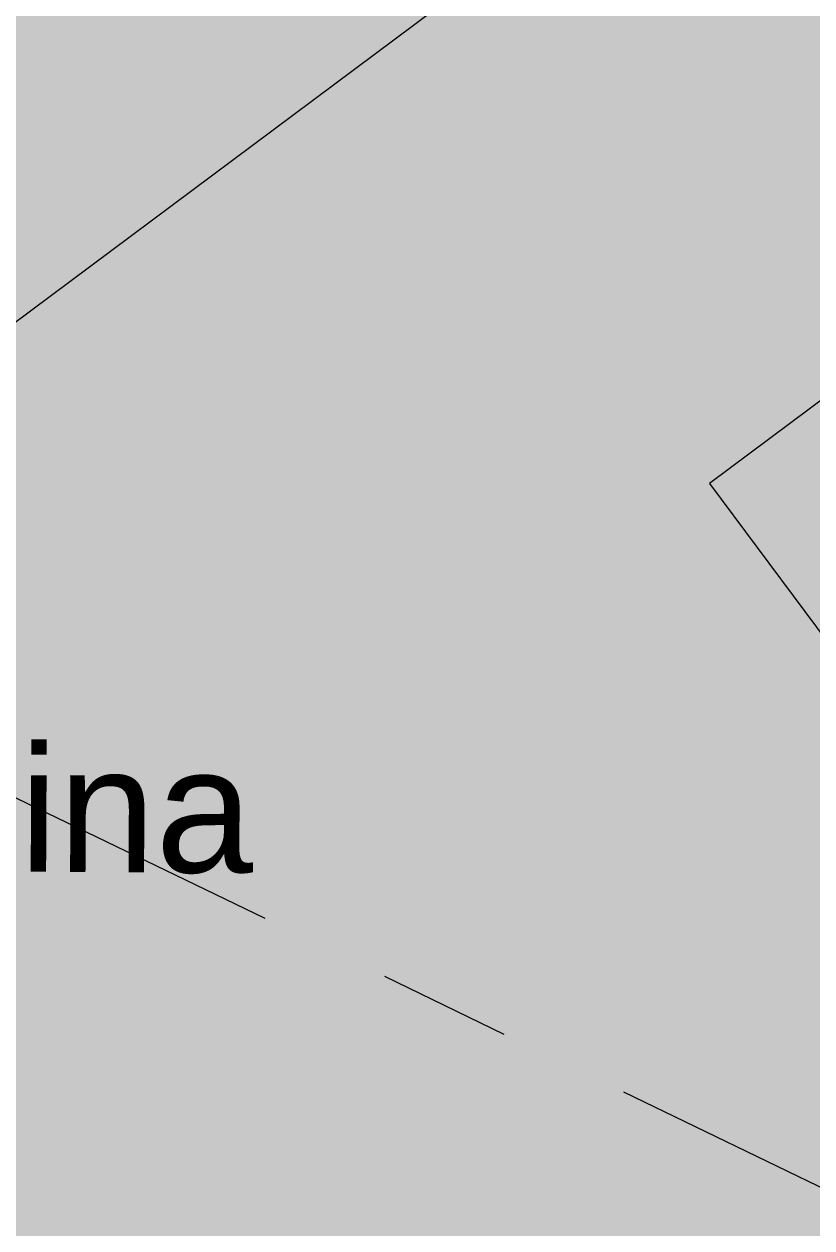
# Model space of a CAD drawing. Header units: metres. Extents: x -466 to 1322, y -1072 to 50.
# Drawn here: x 818.615 to 820.498, y -194.726 to -191.851 of the extents above; entities that cross this region are included whole.
import ezdxf

# ---------------------------------------------------------------- set-up
doc = ezdxf.new("R2010")
doc.units = ezdxf.units.M
doc.linetypes.add('CENTER2', pattern=[28.575, 19.05, -3.175, 3.175, -3.175])
for name, color, linetype, lineweight in [('A - MURO BAJO', 2, 'Continuous', 0), ('A - TXT 100 -1', 2, 'Continuous', 0), ('A-EJES', 61, 'CENTER2', 0)]:
    doc.layers.add(name, color=color, linetype=linetype, lineweight=lineweight)
doc.layers.add('Hatch Interior', color=7, linetype='Continuous', lineweight=0, true_color=0xaf6350)
doc.styles.add('Style-Arial', font='arial.ttf')

msp = doc.modelspace()

# ---------------------------------------------------------------- hatches: boundary and pattern name
at = {"layer": 'Hatch Interior', "transparency": 33554687}
h = msp.add_hatch(color=256, dxfattribs=at)
h.dxf.hatch_style = 1
h.paths.add_polyline_path([(812.5967, -195.9108), (820.8172, -189.7835), (825.5384, -196.1176), (824.7969, -196.6703), (848.369, -208.0663), (845.3112, -214.389), (840.9909, -212.2996), (840.6862, -212.9298), (836.4548, -210.8841), (836.7594, -210.2539), (820.7387, -202.4835), (819.7911, -201.2126), (821.3946, -200.0169), (819.3328, -197.2508), (815.6446, -199.9998)])

# ---------------------------------------------------------------- linework, layer by layer
at = {"layer": 'A - MURO BAJO', "ltscale": 0.05}
msp.add_lwpolyline([(820.8222, -193.7127), (824.4293, -191.0218), (823.8607, -190.2589), (820.2525, -192.9484)], close=True, dxfattribs=at)
msp.add_lwpolyline([(821.1947, -190.6247), (816.9831, -193.7638), (816.5648, -193.2025)], dxfattribs=at)
at = {"layer": 'A-EJES', "ltscale": 0.1}
msp.add_line((852.6349, -210.1561), (812.7441, -190.8707), dxfattribs=at)

# ---------------------------------------------------------------- texts
at = {"layer": 'A - TXT 100 -1', "style": 'Style-Arial'}
msp.add_text('Cocina', height=0.3, rotation=359.7227, dxfattribs=at).set_placement((817.8573, -193.8716))

doc.saveas('drawing.dxf')
